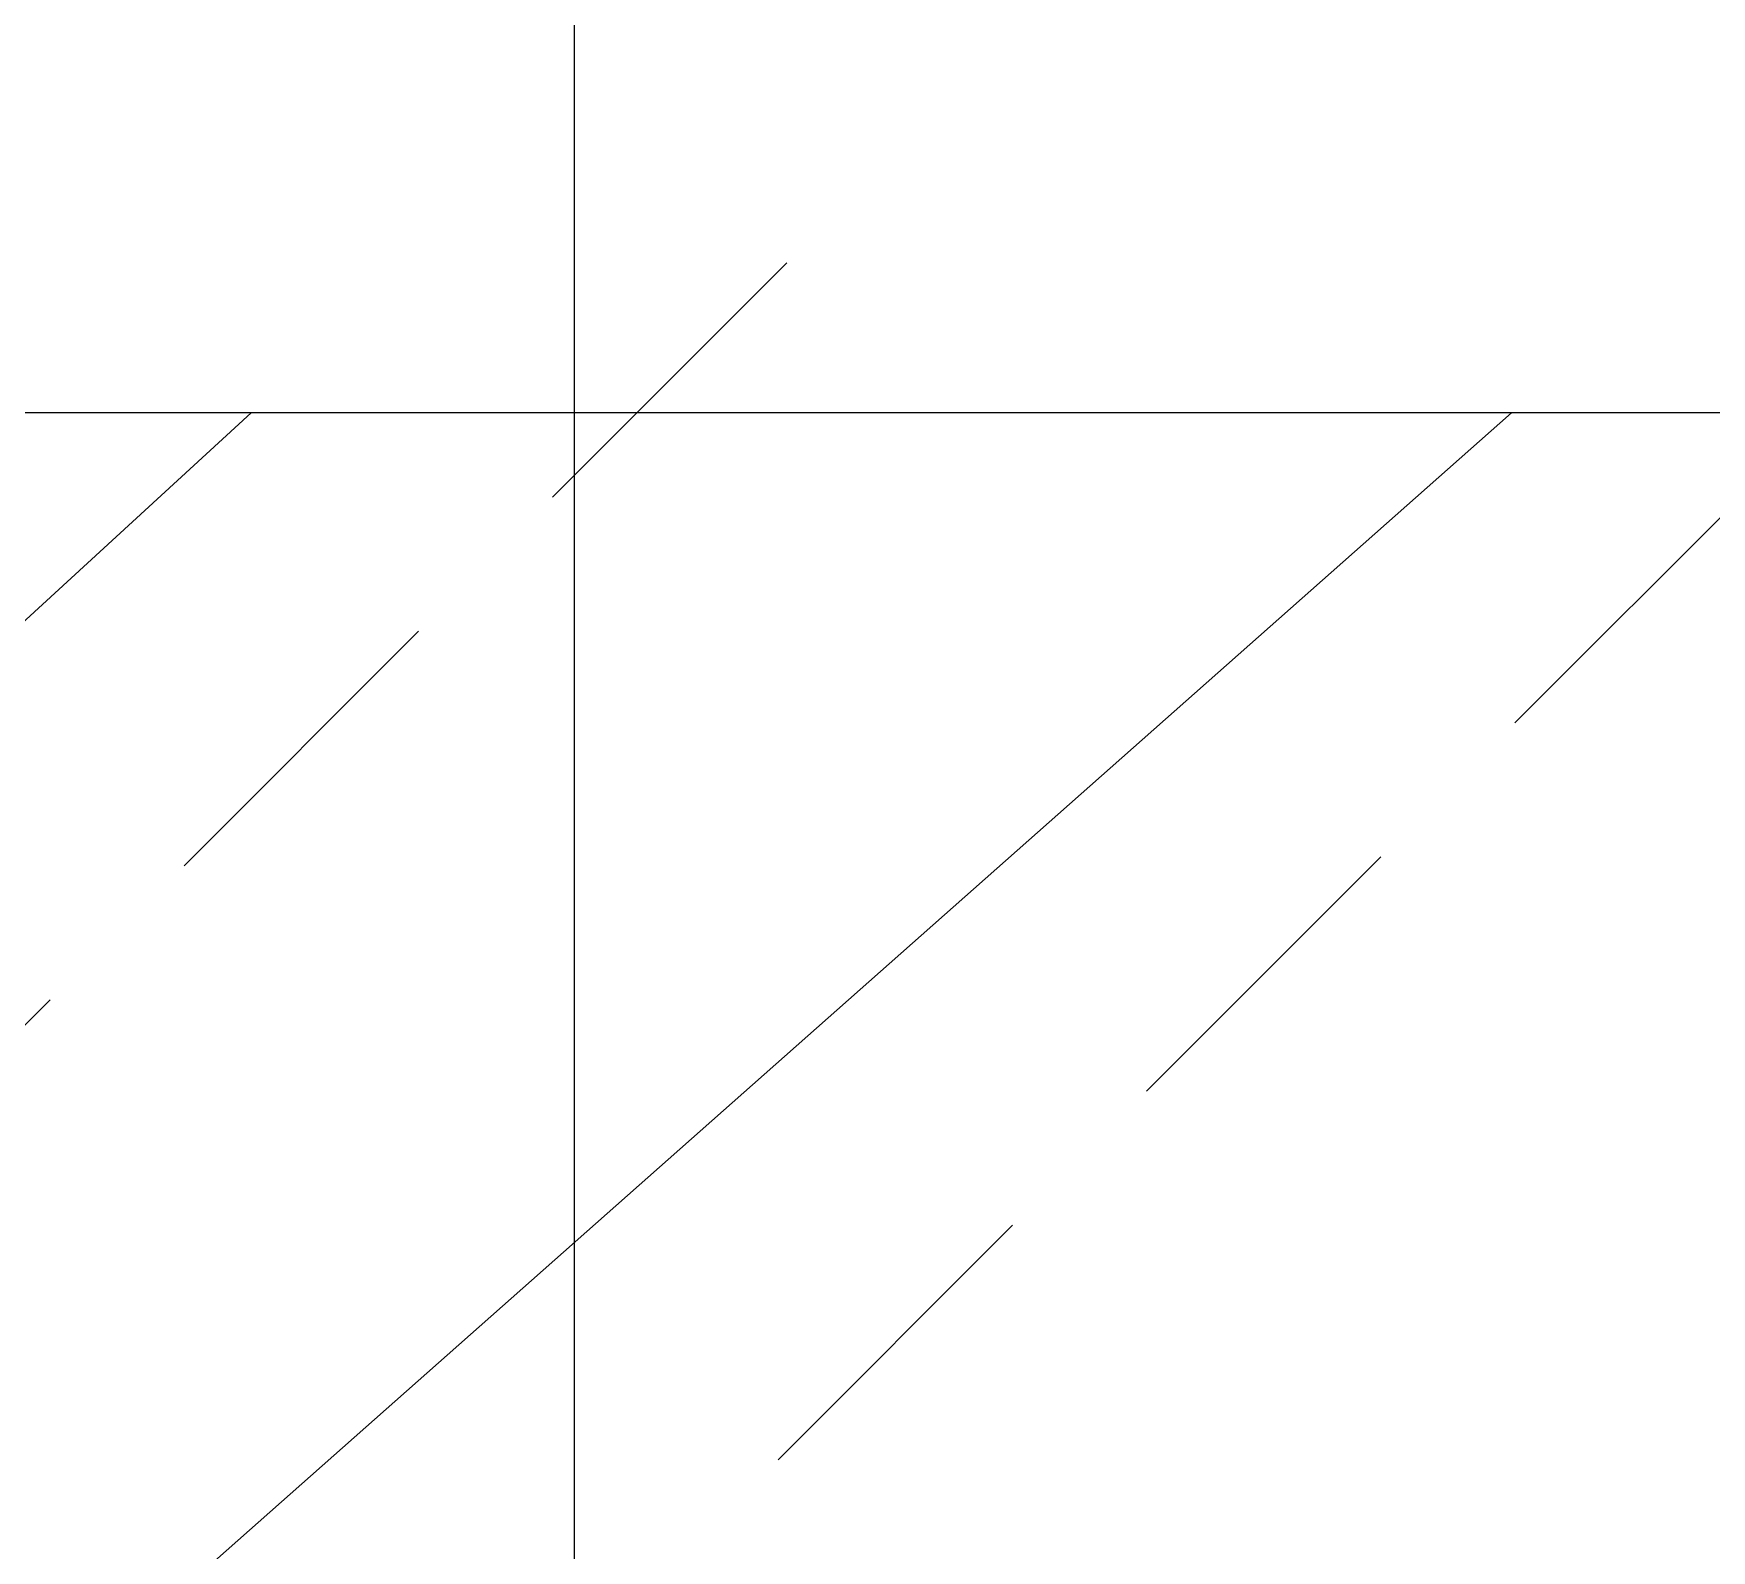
# Model space of a CAD drawing. Extents: x 343299501 to 344531018, y 671200678 to 672446893.
# Drawn here: x 344118640.3 to 344118740.2, y 672022918.7 to 672023009 of the extents above; entities that cross this region are included whole.
import ezdxf

# ---------------------------------------------------------------- set-up
doc = ezdxf.new("R2010")
doc.units = 0
doc.header["$LTSCALE"] = 10
doc.header["$MEASUREMENT"] = 0
doc.layers.add('00-景观', color=4, linetype='Continuous')

msp = doc.modelspace()

# ---------------------------------------------------------------- hatches: boundary and pattern name
h = msp.add_hatch()
h.set_pattern_fill('天然石材', color=8, scale=10)
h.set_pattern_definition([(45, (725251.3899090886, 260390.1613276005), (-35.35535320146299, 35.355353201463), []), (45, (725268.7771340013, 260372.2101925611), (-35.35535320146299, 35.355353201463), [19.73685, -11.2782])])
edge = h.paths.add_edge_path()
edge.add_arc((344118792.5583136, 672022966.4451637), 20, 0, 90)
edge.add_line((344118792.5583136, 672022986.4451637), (344118312.5583136, 672022986.4451638))
edge.add_line((344118312.5583136, 672022986.4451638), (344118312.558308, 672022886.4451637))
edge.add_line((344118312.558308, 672022886.4451637), (344118812.5583136, 672022886.4451637))
edge.add_line((344118812.5583136, 672022886.4451637), (344118812.5583136, 672022966.4451637))

# ---------------------------------------------------------------- linework, layer by layer
at = {"color": 8}
msp.add_lwpolyline([(344118672.4849666, 672022866.4451638), (344118672.4849666, 672024046.445164, 0.9999999999999999), (344118592.4849666, 672024046.445164), (344118592.4849666, 672022866.4451638)], format="xyb", dxfattribs=at)
at = {"color": 4}
msp.add_lwpolyline([(344118812.5583125, 672022936.4451638), (344118812.5583125, 672022966.4451638, 0.4142135623730951), (344118792.5583125, 672022986.4451638), (344117262.9325933, 672022986.4451638)], format="xyb", dxfattribs=at)
at = {"layer": '00-景观'}
msp.add_lwpolyline([(344118812.5583136, 672022886.4451638), (344118812.5583136, 672022966.4451637, 0.4142135623730951), (344118792.5583136, 672022986.4451637), (344118312.5583136, 672022986.4451638)], format="xyb", dxfattribs=at)

doc.saveas('drawing.dxf')
